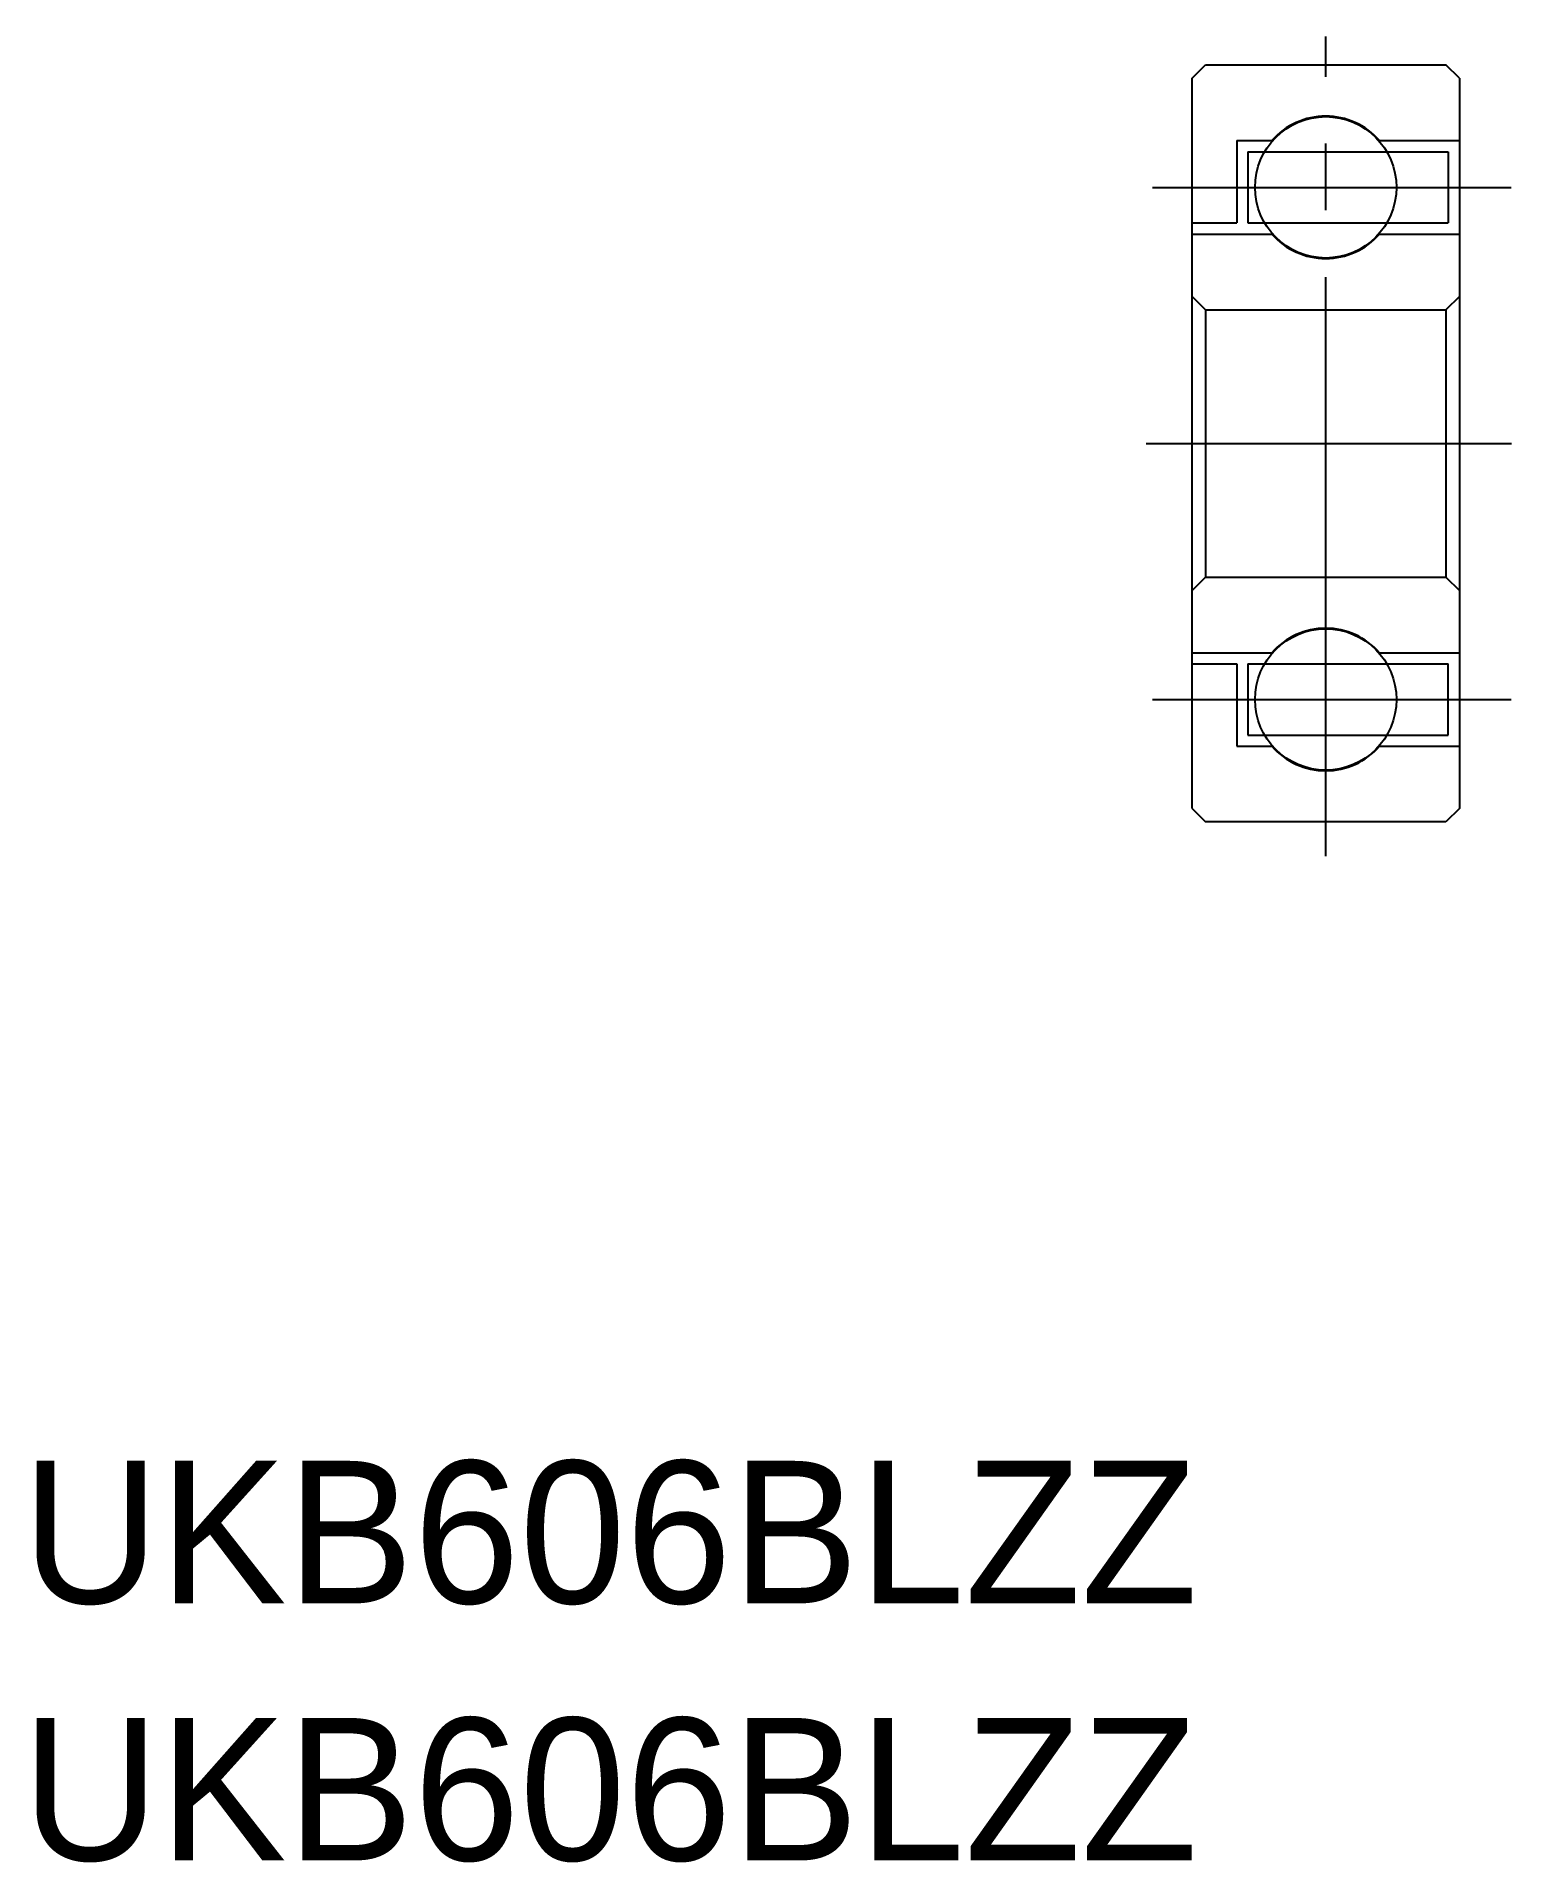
# Model space of a CAD drawing. Extents: x -37 to -3.8, y -11.3 to 29.7.
import ezdxf

# ---------------------------------------------------------------- set-up
doc = ezdxf.new("R2010")
doc.units = 0
doc.linetypes.add('CENTER', pattern=[17.5, 13, -1.5, 1.5, -1.5])
doc.layers.get('0').update_dxf_attribs({"linetype": 'CONTINUOUS'})
doc.layers.add('CENTER', color=1, linetype='CENTER')

msp = doc.modelspace()

# ---------------------------------------------------------------- linework, layer by layer
at = {"color": 7, "linetype": 'CONTINUOUS'}
for p, q in [((-11.006, 28.735), (-10.706, 29.035)), ((-11.006, 12.335), (-11.006, 28.735)), ((-10.706, 29.035), (-5.306, 29.035)), ((-5.006, 28.735), (-5.306, 29.035)), ((-5.006, 28.735), (-5.006, 12.335)), ((-10.006, 27.335), (-9.213, 27.335)), ((-10.006, 27.335), (-10.006, 25.485)), ((-9.756, 27.085), (-5.256, 27.085)), ((-9.756, 27.085), (-9.756, 25.485)), ((-6.799, 27.335), (-5.006, 27.335)), ((-5.256, 27.085), (-5.256, 25.485)), ((-11.006, 25.485), (-10.006, 25.485)), ((-9.756, 25.485), (-5.256, 25.485)), ((-11.006, 25.235), (-9.213, 25.235)), ((-6.799, 25.235), (-5.006, 25.235)), ((-11.006, 23.835), (-10.706, 23.535)), ((-5.006, 23.835), (-5.306, 23.535)), ((-10.706, 23.535), (-5.306, 23.535)), ((-10.706, 23.535), (-10.706, 17.535)), ((-5.306, 23.535), (-5.306, 17.535)), ((-10.706, 17.535), (-11.006, 17.235)), ((-10.706, 17.535), (-5.306, 17.535)), ((-5.306, 17.535), (-5.006, 17.235)), ((-11.006, 15.835), (-9.213, 15.835)), ((-11.006, 15.585), (-10.006, 15.585)), ((-10.006, 15.585), (-10.006, 13.735)), ((-9.756, 15.585), (-5.256, 15.585)), ((-9.756, 15.585), (-9.756, 13.985)), ((-6.799, 15.835), (-5.006, 15.835)), ((-5.256, 13.985), (-5.256, 15.585)), ((-9.756, 13.985), (-5.256, 13.985)), ((-10.006, 13.735), (-9.213, 13.735)), ((-6.799, 13.735), (-5.006, 13.735)), ((-11.006, 12.335), (-10.706, 12.035)), ((-5.006, 12.335), (-5.306, 12.035)), ((-5.306, 12.035), (-10.706, 12.035))]:
    msp.add_line(p, q, dxfattribs=at)
for centre in [(-8.006, 26.285), (-8.006, 14.785)]:
    msp.add_circle(centre, 1.587, dxfattribs=at)
for centre, start, end in [((-8.006, 26.285), 41.0145, 138.9855), ((-8.006, 26.285), 221.0145, 318.9855), ((-8.006, 14.785), 41.0145, 138.9855), ((-8.006, 14.785), 221.0145, 318.9855)]:
    msp.add_arc(centre, 1.6, start, end, dxfattribs=at)
at = {"layer": 'CENTER', "color": 1, "linetype": 'CENTER'}
for p, q in [((-8.006, 11.269), (-8.006, 29.671)), ((-11.893, 26.285), (-3.84, 26.285)), ((-12.041, 20.535), (-3.835, 20.535)), ((-11.893, 14.785), (-3.84, 14.785))]:
    msp.add_line(p, q, dxfattribs=at)

# ---------------------------------------------------------------- texts
at = {"color": 0, "linetype": 'BYBLOCK'}
for p in [(-37.286, -5.51), (-37.286, -11.283)]:
    msp.add_text('UKB606BLZZ', height=3.2, dxfattribs=at).set_placement(p)

doc.saveas('drawing.dxf')
